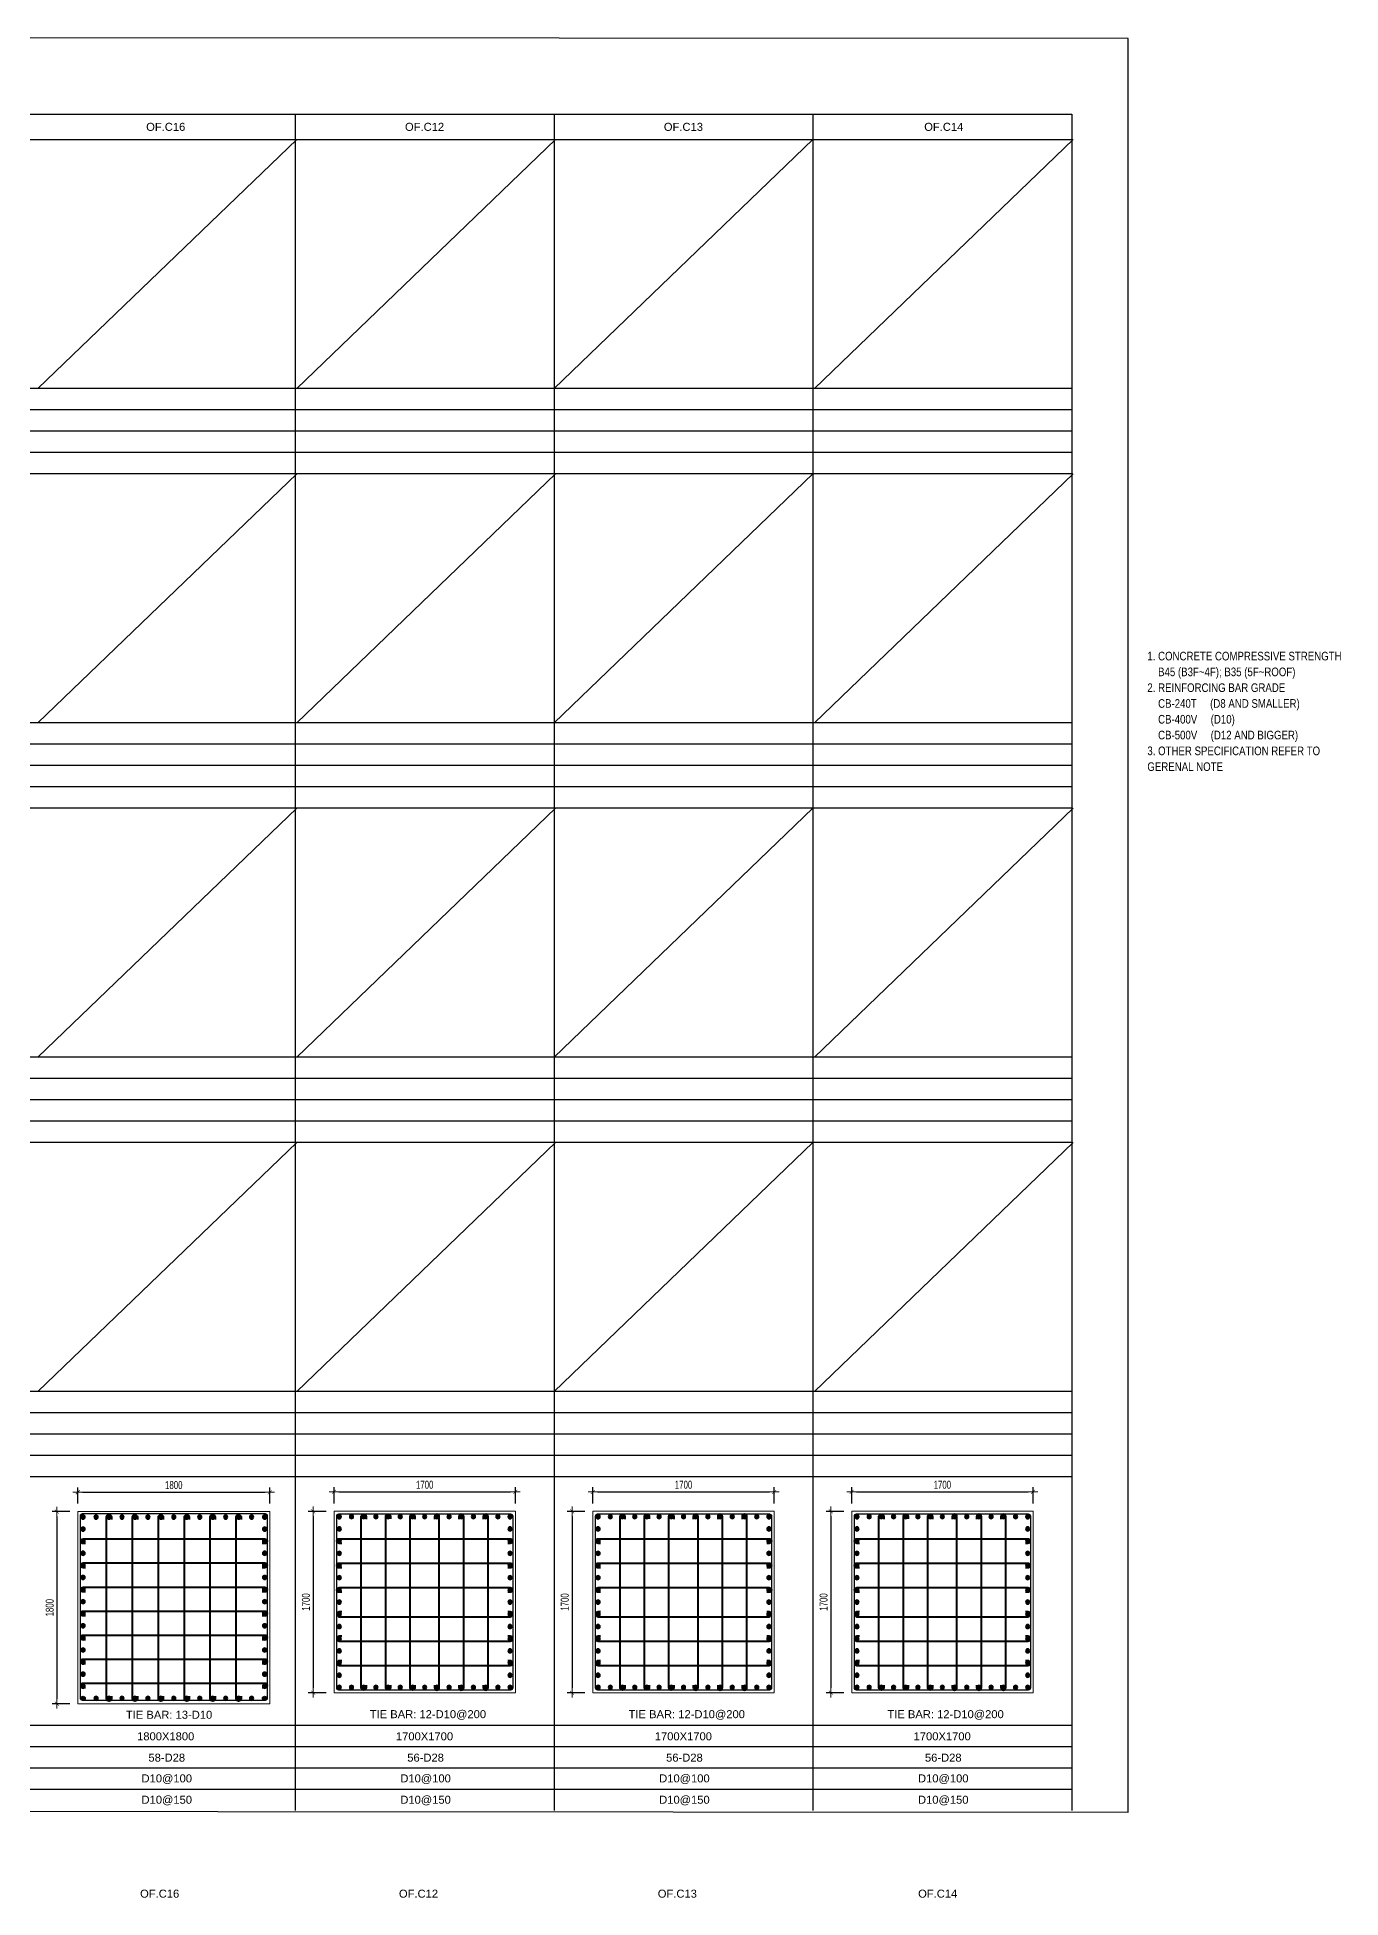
# Model space of a CAD drawing. Header units: millimetres. Extents: x 49323 to 406889, y -6102 to 181761.
# Drawn here: x 368123 to 380342, y 48866 to 66303 of the extents above; entities that cross this region are included whole.
import ezdxf
from ezdxf.enums import TextEntityAlignment as Align

# ---------------------------------------------------------------- set-up
doc = ezdxf.new("R2010")
doc.units = ezdxf.units.MM
doc.linetypes.add('CENTER2', pattern=[1.125, 0.75, -0.125, 0.125, -0.125])
doc.layers.get('Defpoints').update_dxf_attribs({"color": 151, "lineweight": 9})
for name, color, linetype in [('2', 2, 'Continuous'), ('A-ANNO-LEAD', 4, 'Continuous'), ('CEN', 1, 'CENTER2'), ('STL', 3, 'Continuous'), ('TIT1', 3, 'Continuous')]:
    doc.layers.add(name, color=color, linetype=linetype)
for name, color, linetype, lineweight in [('NDC_S_CONTINUOUS', 3, 'Continuous', 20), ('NDC_S_DIM', 1, 'Continuous', 15), ('NDC_S_STIRRUP', 4, 'Continuous', 40)]:
    doc.layers.add(name, color=color, linetype=linetype, lineweight=lineweight)
doc.styles.add('ARIAL', font='arial.ttf', dxfattribs={"width": 0.8})
doc.styles.add('NDC_ARIAL', font='arial.ttf', dxfattribs={"width": 0.85})
doc.styles.add('NDC_DIM', font='', dxfattribs={"width": 0.75})
doc.styles.get('NDC_DIM').set_extended_font_data('Dotum')
doc.dimstyles.new('NDC_dim_30', dxfattribs={"dimscale": 30, "dimtxt": 2.5, "dimasz": 1.5, "dimexe": 1.5, "dimexo": 2.5, "dimgap": 1, "dimtad": 1, "dimdec": 0, "dimzin": 0, "dimdsep": 46, "dimtxsty": 'NDC_DIM', "dimblk": 'DIMMARK', "dimcen": 0.09, "dimdle": 1.2, "dimclrd": 1, "dimclre": 1, "dimclrt": 3, "dimadec": 0, "dimazin": 0, "dimtfac": 1, "dimtdec": 0, "dimtix": 1, "dimtofl": 0, "dimtmove": 0, "dimatfit": 3, "dimfxl": 8, "dimfxlon": 1, "dimtolj": 1, "dimtzin": 0, "dimarcsym": 0})

# ---------------------------------------------------------------- blocks, each defined once
blk = doc.blocks.new('GN')
at = {"layer": 'TIT1', "insert": (0, 0), "char_height": 81, "width": 1996.3, "attachment_point": 1, "line_spacing_factor": 1.096296, "style": 'ARIAL'}
blk.add_mtext('\\A1;1. CONCRETE COMPRESSIVE STRENGTH\\P    B45 (B3F~4F); B35 (5F~ROOF)\\P2. REINFORCING BAR GRADE\\P    CB-240T     (D8 AND SMALLER)\\P    CB-400V     (D10)\\P    CB-500V     (D12 AND BIGGER)\\P3. OTHER SPECIFICATION REFER TO GERENAL NOTE ', dxfattribs=at)
blk = doc.blocks.new('8')
at = {"layer": '2'}
blk.add_hatch(color=256, dxfattribs=at).paths.add_polyline_path([(20, 0, 0.386127), (2, 20), (-2, 20, 0.386127), (-20, 0, 1)])
blk.add_circle((0, 0), 20, dxfattribs=at)
blk = doc.blocks.new('5')
at = {"layer": 'CEN', "rotation": 180}
blk.add_blockref('8', (0, 0), dxfattribs=at)
blk = doc.blocks.new('*U1934')
at = {"layer": 'STL', "xscale": -1, "rotation": 270}
blk.add_blockref('5', (0, 0), dxfattribs=at)
blk = doc.blocks.new('*U1935')
at = {"layer": 'NDC_S_DIM', "color": 0, "linetype": 'ByBlock', "lineweight": -2, "transparency": 16777216}
for p in [(299693, 70168), (299807, 70168), (299921, 70168), (300036, 70168), (300150, 70168), (300264, 70168), (300379, 70168), (300493, 70168), (300607, 70168), (300722, 70168), (300836, 70168), (300950, 70168), (301065, 70168), (301179, 70168), (301293, 70168)]:
    blk.add_blockref('*U1934', p, dxfattribs=at)
blk = doc.blocks.new('*U1949')
at = {"layer": 'STL', "xscale": -1, "rotation": 270}
blk.add_blockref('5', (0, 0), dxfattribs=at)
blk = doc.blocks.new('*U1950')
at = {"layer": 'NDC_S_DIM', "color": 0, "linetype": 'ByBlock', "lineweight": -2, "transparency": 16777216}
for p in [(299693, 70168), (299807, 70168), (299921, 70168), (300036, 70168), (300150, 70168), (300264, 70168), (300379, 70168), (300493, 70168), (300607, 70168), (300722, 70168), (300836, 70168), (300950, 70168), (301065, 70168), (301179, 70168), (301293, 70168)]:
    blk.add_blockref('*U1949', p, dxfattribs=at)
blk = doc.blocks.new('*U1951')
at = {"layer": 'STL', "xscale": -1, "rotation": 270}
blk.add_blockref('5', (0, 0), dxfattribs=at)
blk = doc.blocks.new('*U1952')
at = {"layer": 'NDC_S_DIM', "color": 0, "linetype": 'ByBlock', "lineweight": -2, "transparency": 16777216}
for p in [(299693, 70168), (299807, 70168), (299921, 70168), (300036, 70168), (300150, 70168), (300264, 70168), (300379, 70168), (300493, 70168), (300607, 70168), (300722, 70168), (300836, 70168), (300950, 70168), (301065, 70168), (301179, 70168), (301293, 70168)]:
    blk.add_blockref('*U1951', p, dxfattribs=at)
blk = doc.blocks.new('*U1932')
at = {"layer": 'STL', "xscale": -1, "rotation": 270}
blk.add_blockref('5', (0, 0), dxfattribs=at)
blk = doc.blocks.new('*U1933')
at = {"layer": 'NDC_S_DIM', "color": 0, "linetype": 'ByBlock', "lineweight": -2, "transparency": 16777216}
for p in [(299693, 70168), (299807, 70168), (299921, 70168), (300036, 70168), (300150, 70168), (300264, 70168), (300379, 70168), (300493, 70168), (300607, 70168), (300722, 70168), (300836, 70168), (300950, 70168), (301065, 70168), (301179, 70168), (301293, 70168)]:
    blk.add_blockref('*U1932', p, dxfattribs=at)
blk = doc.blocks.new('DIMMARK')
at = {"layer": 'NDC_S_DIM', "color": 1}
blk.add_line((-1.5, 0), (1, 0), dxfattribs=at)
at = {"layer": 'NDC_S_DIM', "color": 2, "const_width": 0.1}
blk.add_lwpolyline([(-0.42, -0.42), (0.42, 0.42)], dxfattribs=at)
blk = doc.blocks.new('*D1973')
at = {"layer": 'Defpoints', "color": 0, "ltscale": 40, "transparency": 16777216}
for p in [(370905, 52488), (370709, 50788), (370905, 50788)]:
    blk.add_point(p, dxfattribs=at)
at = {"layer": 'NDC_S_DIM', "color": 1, "lineweight": -2, "ltscale": 40, "transparency": 16777216}
for p, q in [((370830, 52488), (370664, 52488)), ((370709, 52443), (370709, 50833)), ((370830, 50788), (370664, 50788))]:
    blk.add_line(p, q, dxfattribs=at)
at = {"layer": 'NDC_S_DIM', "color": 1, "lineweight": -2, "ltscale": 40, "transparency": 16777216, "xscale": 45, "yscale": 45, "zscale": 45}
for p, rotation in [((370709, 52488), 90), ((370709, 50788), 270)]:
    blk.add_blockref('DIMMARK', p, dxfattribs=dict(at, rotation=rotation))
at = {"layer": 'NDC_S_DIM', "color": 3, "ltscale": 40, "transparency": 16777216, "insert": (370642, 51638), "char_height": 75, "attachment_point": 5, "rotation": 90, "style": 'NDC_DIM'}
blk.add_mtext('\\A1;1700', dxfattribs=at)
blk = doc.blocks.new('*D1974')
at = {"layer": 'Defpoints', "color": 0, "ltscale": 40, "transparency": 16777216}
for p in [(372605, 52670), (370905, 52488), (372605, 52488)]:
    blk.add_point(p, dxfattribs=at)
at = {"layer": 'NDC_S_DIM', "color": 1, "lineweight": -2, "ltscale": 40, "transparency": 16777216}
for p, q in [((370905, 52563), (370905, 52715)), ((370950, 52670), (372560, 52670)), ((372605, 52563), (372605, 52715))]:
    blk.add_line(p, q, dxfattribs=at)
at = {"layer": 'NDC_S_DIM', "color": 1, "lineweight": -2, "ltscale": 40, "transparency": 16777216, "xscale": 45, "yscale": 45, "zscale": 45, "rotation": 180}
blk.add_blockref('DIMMARK', (370905, 52670), dxfattribs=at)
at = {"layer": 'NDC_S_DIM', "color": 1, "lineweight": -2, "ltscale": 40, "transparency": 16777216, "xscale": 45, "yscale": 45, "zscale": 45}
blk.add_blockref('DIMMARK', (372605, 52670), dxfattribs=at)
at = {"layer": 'NDC_S_DIM', "color": 3, "ltscale": 40, "transparency": 16777216, "insert": (371755, 52737), "char_height": 75, "attachment_point": 5, "style": 'NDC_DIM'}
blk.add_mtext('\\A1;1700', dxfattribs=at)
blk = doc.blocks.new('*U1953')
at = {"layer": 'STL', "xscale": -1, "rotation": 270}
blk.add_blockref('5', (0, 0), dxfattribs=at)
blk = doc.blocks.new('*U1954')
at = {"layer": 'NDC_S_DIM', "color": 0, "linetype": 'ByBlock', "lineweight": -2, "transparency": 16777216}
for p in [(299693, 70168), (299807, 70168), (299921, 70168), (300036, 70168), (300150, 70168), (300264, 70168), (300379, 70168), (300493, 70168), (300607, 70168), (300722, 70168), (300836, 70168), (300950, 70168), (301065, 70168), (301179, 70168), (301293, 70168)]:
    blk.add_blockref('*U1953', p, dxfattribs=at)
blk = doc.blocks.new('*U1955')
at = {"layer": 'STL', "xscale": -1, "rotation": 270}
blk.add_blockref('5', (0, 0), dxfattribs=at)
blk = doc.blocks.new('*U1956')
at = {"layer": 'NDC_S_DIM', "color": 0, "linetype": 'ByBlock', "lineweight": -2, "transparency": 16777216}
for p in [(299693, 70168), (299807, 70168), (299921, 70168), (300036, 70168), (300150, 70168), (300264, 70168), (300379, 70168), (300493, 70168), (300607, 70168), (300722, 70168), (300836, 70168), (300950, 70168), (301065, 70168), (301179, 70168), (301293, 70168)]:
    blk.add_blockref('*U1955', p, dxfattribs=at)
blk = doc.blocks.new('*U1957')
at = {"layer": 'STL', "xscale": -1, "rotation": 270}
blk.add_blockref('5', (0, 0), dxfattribs=at)
blk = doc.blocks.new('*U1958')
at = {"layer": 'NDC_S_DIM', "color": 0, "linetype": 'ByBlock', "lineweight": -2, "transparency": 16777216}
for p in [(299693, 70168), (299807, 70168), (299921, 70168), (300036, 70168), (300150, 70168), (300264, 70168), (300379, 70168), (300493, 70168), (300607, 70168), (300722, 70168), (300836, 70168), (300950, 70168), (301065, 70168), (301179, 70168), (301293, 70168)]:
    blk.add_blockref('*U1957', p, dxfattribs=at)
blk = doc.blocks.new('*U1959')
at = {"layer": 'STL', "xscale": -1, "rotation": 270}
blk.add_blockref('5', (0, 0), dxfattribs=at)
blk = doc.blocks.new('*U1960')
at = {"layer": 'NDC_S_DIM', "color": 0, "linetype": 'ByBlock', "lineweight": -2, "transparency": 16777216}
for p in [(299693, 70168), (299807, 70168), (299921, 70168), (300036, 70168), (300150, 70168), (300264, 70168), (300379, 70168), (300493, 70168), (300607, 70168), (300722, 70168), (300836, 70168), (300950, 70168), (301065, 70168), (301179, 70168), (301293, 70168)]:
    blk.add_blockref('*U1959', p, dxfattribs=at)
blk = doc.blocks.new('*D1975')
at = {"layer": 'Defpoints', "color": 0, "ltscale": 40, "transparency": 16777216}
for p in [(373331, 52488), (373136, 50788), (373331, 50788)]:
    blk.add_point(p, dxfattribs=at)
at = {"layer": 'NDC_S_DIM', "color": 1, "lineweight": -2, "ltscale": 40, "transparency": 16777216}
for p, q in [((373256, 52488), (373091, 52488)), ((373136, 52443), (373136, 50833)), ((373256, 50788), (373091, 50788))]:
    blk.add_line(p, q, dxfattribs=at)
at = {"layer": 'NDC_S_DIM', "color": 1, "lineweight": -2, "ltscale": 40, "transparency": 16777216, "xscale": 45, "yscale": 45, "zscale": 45}
for p, rotation in [((373136, 52488), 90), ((373136, 50788), 270)]:
    blk.add_blockref('DIMMARK', p, dxfattribs=dict(at, rotation=rotation))
at = {"layer": 'NDC_S_DIM', "color": 3, "ltscale": 40, "transparency": 16777216, "insert": (373068, 51638), "char_height": 75, "attachment_point": 5, "rotation": 90, "style": 'NDC_DIM'}
blk.add_mtext('\\A1;1700', dxfattribs=at)
blk = doc.blocks.new('*D1976')
at = {"layer": 'Defpoints', "color": 0, "ltscale": 40, "transparency": 16777216}
for p in [(375031, 52670), (373331, 52488), (375031, 52488)]:
    blk.add_point(p, dxfattribs=at)
at = {"layer": 'NDC_S_DIM', "color": 1, "lineweight": -2, "ltscale": 40, "transparency": 16777216}
for p, q in [((373331, 52563), (373331, 52715)), ((373376, 52670), (374986, 52670)), ((375031, 52563), (375031, 52715))]:
    blk.add_line(p, q, dxfattribs=at)
at = {"layer": 'NDC_S_DIM', "color": 1, "lineweight": -2, "ltscale": 40, "transparency": 16777216, "xscale": 45, "yscale": 45, "zscale": 45, "rotation": 180}
blk.add_blockref('DIMMARK', (373331, 52670), dxfattribs=at)
at = {"layer": 'NDC_S_DIM', "color": 1, "lineweight": -2, "ltscale": 40, "transparency": 16777216, "xscale": 45, "yscale": 45, "zscale": 45}
blk.add_blockref('DIMMARK', (375031, 52670), dxfattribs=at)
at = {"layer": 'NDC_S_DIM', "color": 3, "ltscale": 40, "transparency": 16777216, "insert": (374181, 52737), "char_height": 75, "attachment_point": 5, "style": 'NDC_DIM'}
blk.add_mtext('\\A1;1700', dxfattribs=at)
blk = doc.blocks.new('*U1961')
at = {"layer": 'STL', "xscale": -1, "rotation": 270}
blk.add_blockref('5', (0, 0), dxfattribs=at)
blk = doc.blocks.new('*U1962')
at = {"layer": 'NDC_S_DIM', "color": 0, "linetype": 'ByBlock', "lineweight": -2, "transparency": 16777216}
for p in [(299693, 70168), (299807, 70168), (299921, 70168), (300036, 70168), (300150, 70168), (300264, 70168), (300379, 70168), (300493, 70168), (300607, 70168), (300722, 70168), (300836, 70168), (300950, 70168), (301065, 70168), (301179, 70168), (301293, 70168)]:
    blk.add_blockref('*U1961', p, dxfattribs=at)
blk = doc.blocks.new('*U1963')
at = {"layer": 'STL', "xscale": -1, "rotation": 270}
blk.add_blockref('5', (0, 0), dxfattribs=at)
blk = doc.blocks.new('*U1964')
at = {"layer": 'NDC_S_DIM', "color": 0, "linetype": 'ByBlock', "lineweight": -2, "transparency": 16777216}
for p in [(299693, 70168), (299807, 70168), (299921, 70168), (300036, 70168), (300150, 70168), (300264, 70168), (300379, 70168), (300493, 70168), (300607, 70168), (300722, 70168), (300836, 70168), (300950, 70168), (301065, 70168), (301179, 70168), (301293, 70168)]:
    blk.add_blockref('*U1963', p, dxfattribs=at)
blk = doc.blocks.new('*U1965')
at = {"layer": 'STL', "xscale": -1, "rotation": 270}
blk.add_blockref('5', (0, 0), dxfattribs=at)
blk = doc.blocks.new('*U1966')
at = {"layer": 'NDC_S_DIM', "color": 0, "linetype": 'ByBlock', "lineweight": -2, "transparency": 16777216}
for p in [(299693, 70168), (299807, 70168), (299921, 70168), (300036, 70168), (300150, 70168), (300264, 70168), (300379, 70168), (300493, 70168), (300607, 70168), (300722, 70168), (300836, 70168), (300950, 70168), (301065, 70168), (301179, 70168), (301293, 70168)]:
    blk.add_blockref('*U1965', p, dxfattribs=at)
blk = doc.blocks.new('*U1967')
at = {"layer": 'STL', "xscale": -1, "rotation": 270}
blk.add_blockref('5', (0, 0), dxfattribs=at)
blk = doc.blocks.new('*U1968')
at = {"layer": 'NDC_S_DIM', "color": 0, "linetype": 'ByBlock', "lineweight": -2, "transparency": 16777216}
for p in [(299693, 70168), (299807, 70168), (299921, 70168), (300036, 70168), (300150, 70168), (300264, 70168), (300379, 70168), (300493, 70168), (300607, 70168), (300722, 70168), (300836, 70168), (300950, 70168), (301065, 70168), (301179, 70168), (301293, 70168)]:
    blk.add_blockref('*U1967', p, dxfattribs=at)
blk = doc.blocks.new('*D1977')
at = {"layer": 'Defpoints', "color": 0, "ltscale": 40, "transparency": 16777216}
for p in [(377457, 52670), (375757, 52488), (377457, 52488)]:
    blk.add_point(p, dxfattribs=at)
at = {"layer": 'NDC_S_DIM', "color": 1, "lineweight": -2, "ltscale": 40, "transparency": 16777216}
for p, q in [((375757, 52563), (375757, 52715)), ((375802, 52670), (377412, 52670)), ((377457, 52563), (377457, 52715))]:
    blk.add_line(p, q, dxfattribs=at)
at = {"layer": 'NDC_S_DIM', "color": 1, "lineweight": -2, "ltscale": 40, "transparency": 16777216, "xscale": 45, "yscale": 45, "zscale": 45, "rotation": 180}
blk.add_blockref('DIMMARK', (375757, 52670), dxfattribs=at)
at = {"layer": 'NDC_S_DIM', "color": 1, "lineweight": -2, "ltscale": 40, "transparency": 16777216, "xscale": 45, "yscale": 45, "zscale": 45}
blk.add_blockref('DIMMARK', (377457, 52670), dxfattribs=at)
at = {"layer": 'NDC_S_DIM', "color": 3, "ltscale": 40, "transparency": 16777216, "insert": (376607, 52737), "char_height": 75, "attachment_point": 5, "style": 'NDC_DIM'}
blk.add_mtext('\\A1;1700', dxfattribs=at)
blk = doc.blocks.new('*D1978')
at = {"layer": 'Defpoints', "color": 0, "ltscale": 40, "transparency": 16777216}
for p in [(375757, 52488), (375562, 50788), (375757, 50788)]:
    blk.add_point(p, dxfattribs=at)
at = {"layer": 'NDC_S_DIM', "color": 1, "lineweight": -2, "ltscale": 40, "transparency": 16777216}
for p, q in [((375682, 52488), (375517, 52488)), ((375562, 52443), (375562, 50833)), ((375682, 50788), (375517, 50788))]:
    blk.add_line(p, q, dxfattribs=at)
at = {"layer": 'NDC_S_DIM', "color": 1, "lineweight": -2, "ltscale": 40, "transparency": 16777216, "xscale": 45, "yscale": 45, "zscale": 45}
for p, rotation in [((375562, 52488), 90), ((375562, 50788), 270)]:
    blk.add_blockref('DIMMARK', p, dxfattribs=dict(at, rotation=rotation))
at = {"layer": 'NDC_S_DIM', "color": 3, "ltscale": 40, "transparency": 16777216, "insert": (375494, 51638), "char_height": 75, "attachment_point": 5, "rotation": 90, "style": 'NDC_DIM'}
blk.add_mtext('\\A1;1700', dxfattribs=at)
blk = doc.blocks.new('*D2138')
at = {"layer": 'Defpoints', "color": 0, "ltscale": 40, "transparency": 16777216}
for p in [(370303, 52667), (368503, 52485), (370303, 52485)]:
    blk.add_point(p, dxfattribs=at)
at = {"layer": 'NDC_S_DIM', "color": 1, "lineweight": -2, "ltscale": 40, "transparency": 16777216}
for p, q in [((368503, 52560), (368503, 52712)), ((368548, 52667), (370258, 52667)), ((370303, 52560), (370303, 52712))]:
    blk.add_line(p, q, dxfattribs=at)
at = {"layer": 'NDC_S_DIM', "color": 1, "lineweight": -2, "ltscale": 40, "transparency": 16777216, "xscale": 45, "yscale": 45, "zscale": 45, "rotation": 180}
blk.add_blockref('DIMMARK', (368503, 52667), dxfattribs=at)
at = {"layer": 'NDC_S_DIM', "color": 1, "lineweight": -2, "ltscale": 40, "transparency": 16777216, "xscale": 45, "yscale": 45, "zscale": 45}
blk.add_blockref('DIMMARK', (370303, 52667), dxfattribs=at)
at = {"layer": 'NDC_S_DIM', "color": 3, "ltscale": 40, "transparency": 16777216, "insert": (369403, 52734), "char_height": 75, "attachment_point": 5, "style": 'NDC_DIM'}
blk.add_mtext('\\A1;1800', dxfattribs=at)
blk = doc.blocks.new('*D2139')
at = {"layer": 'Defpoints', "color": 0, "ltscale": 40, "transparency": 16777216}
for p in [(368503, 52485), (368308, 50685), (368503, 50685)]:
    blk.add_point(p, dxfattribs=at)
at = {"layer": 'NDC_S_DIM', "color": 1, "lineweight": -2, "ltscale": 40, "transparency": 16777216}
for p, q in [((368428, 52485), (368263, 52485)), ((368308, 52440), (368308, 50730)), ((368428, 50685), (368263, 50685))]:
    blk.add_line(p, q, dxfattribs=at)
at = {"layer": 'NDC_S_DIM', "color": 1, "lineweight": -2, "ltscale": 40, "transparency": 16777216, "xscale": 45, "yscale": 45, "zscale": 45}
for p, rotation in [((368308, 52485), 90), ((368308, 50685), 270)]:
    blk.add_blockref('DIMMARK', p, dxfattribs=dict(at, rotation=rotation))
at = {"layer": 'NDC_S_DIM', "color": 3, "ltscale": 40, "transparency": 16777216, "insert": (368240, 51585), "char_height": 75, "attachment_point": 5, "rotation": 90, "style": 'NDC_DIM'}
blk.add_mtext('\\A1;1800', dxfattribs=at)

msp = doc.modelspace()

# ---------------------------------------------------------------- linework, layer by layer
at = {"layer": 'A-ANNO-LEAD'}
msp.add_lwpolyline([(357013.7, 49683.4), (378348.7, 49670.2), (378348.7, 66290.2), (357013.7, 66303.4)], close=True, dxfattribs=at)
at = {"layer": 'NDC_S_CONTINUOUS', "ltscale": 70}
for points in [[(372604.8, 52488.3), (372604.8, 50788.3), (370904.8, 50788.3), (370904.8, 52488.3), (372604.8, 52488.3)], [(375030.9, 52488.3), (375030.9, 50788.3), (373330.9, 50788.3), (373330.9, 52488.3), (375030.9, 52488.3)], [(377457, 52488.3), (377457, 50788.3), (375757, 50788.3), (375757, 52488.3), (377457, 52488.3)], [(370303.4, 52485.1), (370303.4, 50685.1), (368503.4, 50685.1), (368503.4, 52485.1), (370303.4, 52485.1)]]:
    msp.add_lwpolyline(points, dxfattribs=at)
at = {"layer": 'NDC_S_STIRRUP', "lineweight": -2, "ltscale": 1000}
for points in [[(370278.4, 52446.5), (370278.4, 50736.5, -0.4142136), (370258.4, 50716.5), (368548.4, 50716.5, -0.4142136), (368528.4, 50736.5), (368528.4, 52446.5, -0.4142136), (368548.4, 52466.5), (370258.4, 52466.5, -0.4142136)], [(372579.8, 52443.3), (372579.8, 50833.3, -0.4142136), (372559.8, 50813.3), (370949.8, 50813.3, -0.4142136), (370929.8, 50833.3), (370929.8, 52443.3, -0.4142136), (370949.8, 52463.3), (372559.8, 52463.3, -0.4142136)], [(375005.9, 52443.3), (375005.9, 50833.3, -0.4142136), (374985.9, 50813.3), (373375.9, 50813.3, -0.4142136), (373355.9, 50833.3), (373355.9, 52443.3, -0.4142136), (373375.9, 52463.3), (374985.9, 52463.3, -0.4142136)], [(377432, 52443.3), (377432, 50833.3, -0.4142136), (377412, 50813.3), (375802, 50813.3, -0.4142136), (375782, 50833.3), (375782, 52443.3, -0.4142136), (375802, 52463.3), (377412, 52463.3, -0.4142136)]]:
    msp.add_lwpolyline(points, format="xyb", close=True, dxfattribs=at)
at = {"layer": 'NDC_S_STIRRUP'}
for points in [[(368818.6, 50754.7), (368818.6, 50732.6, -1), (368773.5, 50732.6), (368773.5, 52434.6, -1), (368818.6, 52434.6), (368818.6, 52412.4)], [(369061.5, 50754.7), (369061.5, 50732.6, -1), (369016.5, 50732.6), (369016.5, 52434.6, -1), (369061.5, 52434.6), (369061.5, 52412.4)], [(369304.4, 50754.7), (369304.4, 50732.6, -1), (369259.4, 50732.6), (369259.4, 52434.6, -1), (369304.4, 52434.6), (369304.4, 52412.4)], [(369547.3, 50754.7), (369547.3, 50732.6, -1), (369502.3, 50732.6), (369502.3, 52434.6, -1), (369547.3, 52434.6), (369547.3, 52412.4)], [(369790.3, 50754.7), (369790.3, 50732.6, -1), (369745.2, 50732.6), (369745.2, 52434.6, -1), (369790.3, 52434.6), (369790.3, 52412.4)], [(370033.2, 50754.7), (370033.2, 50732.6, -1), (369988.2, 50732.6), (369988.2, 52434.6, -1), (370033.2, 52434.6), (370033.2, 52412.4)], [(371205.7, 50858), (371205.7, 50835.8, -1), (371160.7, 50835.8), (371160.7, 52437.8, -1), (371205.7, 52437.8), (371205.7, 52415.7)], [(371434.4, 50859.5), (371434.4, 50837.3, -1), (371389.3, 50837.3), (371389.3, 52439.3, -1), (371434.4, 52439.3), (371434.4, 52417.2)], [(371663, 50858), (371663, 50835.8, -1), (371618, 50835.8), (371618, 52437.8, -1), (371663, 52437.8), (371663, 52415.7)], [(371846.6, 50858), (371846.6, 50835.8, 1), (371891.6, 50835.8), (371891.6, 52437.8, 1), (371846.6, 52437.8), (371846.6, 52415.7)], [(372075.2, 50858), (372075.2, 50835.8, 1), (372120.3, 50835.8), (372120.3, 52437.8, 1), (372075.2, 52437.8), (372075.2, 52415.7)], [(372303.9, 50858), (372303.9, 50835.8, 1), (372348.9, 50835.8), (372348.9, 52437.8, 1), (372303.9, 52437.8), (372303.9, 52415.7)], [(373631.8, 50858), (373631.8, 50835.8, -1), (373586.8, 50835.8), (373586.8, 52437.8, -1), (373631.8, 52437.8), (373631.8, 52415.7)], [(373860.4, 50859.5), (373860.4, 50837.3, -1), (373815.4, 50837.3), (373815.4, 52439.3, -1), (373860.4, 52439.3), (373860.4, 52417.2)], [(374089.1, 50858), (374089.1, 50835.8, -1), (374044.1, 50835.8), (374044.1, 52437.8, -1), (374089.1, 52437.8), (374089.1, 52415.7)], [(374272.7, 50858), (374272.7, 50835.8, 1), (374317.7, 50835.8), (374317.7, 52437.8, 1), (374272.7, 52437.8), (374272.7, 52415.7)], [(374501.3, 50858), (374501.3, 50835.8, 1), (374546.4, 50835.8), (374546.4, 52437.8, 1), (374501.3, 52437.8), (374501.3, 52415.7)], [(374730, 50858), (374730, 50835.8, 1), (374775, 50835.8), (374775, 52437.8, 1), (374730, 52437.8), (374730, 52415.7)], [(376057.9, 50858), (376057.9, 50835.8, -1), (376012.9, 50835.8), (376012.9, 52437.8, -1), (376057.9, 52437.8), (376057.9, 52415.7)], [(376286.5, 50859.5), (376286.5, 50837.3, -1), (376241.5, 50837.3), (376241.5, 52439.3, -1), (376286.5, 52439.3), (376286.5, 52417.2)], [(376515.2, 50858), (376515.2, 50835.8, -1), (376470.2, 50835.8), (376470.2, 52437.8, -1), (376515.2, 52437.8), (376515.2, 52415.7)], [(376698.8, 50858), (376698.8, 50835.8, 1), (376743.8, 50835.8), (376743.8, 52437.8, 1), (376698.8, 52437.8), (376698.8, 52415.7)], [(376927.4, 50858), (376927.4, 50835.8, 1), (376972.5, 50835.8), (376972.5, 52437.8, 1), (376927.4, 52437.8), (376927.4, 52415.7)], [(377156.1, 50858), (377156.1, 50835.8, 1), (377201.1, 50835.8), (377201.1, 52437.8, 1), (377156.1, 52437.8), (377156.1, 52415.7)], [(368575.3, 52185.5), (368553.1, 52185.5, -1), (368553.1, 52230.5), (370255.2, 52230.5, -1), (370255.2, 52185.5), (370233, 52185.5)], [(370976.7, 52186.7), (370954.6, 52186.7, -1), (370954.6, 52231.7), (372556.6, 52231.7, -1), (372556.6, 52186.7), (372534.5, 52186.7)], [(373402.8, 52186.7), (373380.7, 52186.7, -1), (373380.7, 52231.7), (374982.7, 52231.7, -1), (374982.7, 52186.7), (374960.6, 52186.7)], [(375828.9, 52186.7), (375806.8, 52186.7, -1), (375806.8, 52231.7), (377408.8, 52231.7, -1), (377408.8, 52186.7), (377386.7, 52186.7)], [(368575.3, 51959), (368553.1, 51959, -1), (368553.1, 52004), (370255.2, 52004, -1), (370255.2, 51959), (370233, 51959)], [(370976.7, 51958), (370954.6, 51958, -1), (370954.6, 52003.1), (372556.6, 52003.1, -1), (372556.6, 51958), (372534.5, 51958)], [(373402.8, 51958), (373380.7, 51958, -1), (373380.7, 52003.1), (374982.7, 52003.1, -1), (374982.7, 51958), (374960.6, 51958)], [(375828.9, 51958), (375806.8, 51958, -1), (375806.8, 52003.1), (377408.8, 52003.1, -1), (377408.8, 51958), (377386.7, 51958)], [(368575.3, 51732.5), (368553.1, 51732.5, -1), (368553.1, 51777.5), (370255.2, 51777.5, -1), (370255.2, 51732.5), (370233, 51732.5)], [(370976.7, 51729.4), (370954.6, 51729.4, -1), (370954.6, 51774.4), (372556.6, 51774.4, -1), (372556.6, 51729.4), (372534.5, 51729.4)], [(373402.8, 51729.4), (373380.7, 51729.4, -1), (373380.7, 51774.4), (374982.7, 51774.4, -1), (374982.7, 51729.4), (374960.6, 51729.4)], [(375828.9, 51729.4), (375806.8, 51729.4, -1), (375806.8, 51774.4), (377408.8, 51774.4, -1), (377408.8, 51729.4), (377386.7, 51729.4)], [(368575.3, 51507.8), (368553.1, 51507.8, -1), (368553.1, 51552.8), (370255.2, 51552.8, -1), (370255.2, 51507.8), (370233, 51507.8)], [(370976.7, 51545.8), (370954.6, 51545.8, 1), (370954.6, 51500.8), (372556.6, 51500.8, 1), (372556.6, 51545.8), (372534.5, 51545.8)], [(373402.8, 51545.8), (373380.7, 51545.8, 1), (373380.7, 51500.8), (374982.7, 51500.8, 1), (374982.7, 51545.8), (374960.6, 51545.8)], [(375828.9, 51545.8), (375806.8, 51545.8, 1), (375806.8, 51500.8), (377408.8, 51500.8, 1), (377408.8, 51545.8), (377386.7, 51545.8)], [(368575.3, 51283.1), (368553.1, 51283.1, -1), (368553.1, 51328.1), (370255.2, 51328.1, -1), (370255.2, 51283.1), (370233, 51283.1)], [(370976.7, 51317.2), (370954.6, 51317.2, 1), (370954.6, 51272.1), (372556.6, 51272.1, 1), (372556.6, 51317.2), (372534.5, 51317.2)], [(373402.8, 51317.2), (373380.7, 51317.2, 1), (373380.7, 51272.1), (374982.7, 51272.1, 1), (374982.7, 51317.2), (374960.6, 51317.2)], [(375828.9, 51317.2), (375806.8, 51317.2, 1), (375806.8, 51272.1), (377408.8, 51272.1, 1), (377408.8, 51317.2), (377386.7, 51317.2)], [(368575.3, 51058.4), (368553.1, 51058.4, -1), (368553.1, 51103.5), (370255.2, 51103.5, -1), (370255.2, 51058.4), (370233, 51058.4)], [(370976.7, 51088.5), (370954.6, 51088.5, 1), (370954.6, 51043.5), (372556.6, 51043.5, 1), (372556.6, 51088.5), (372534.5, 51088.5)], [(373402.8, 51088.5), (373380.7, 51088.5, 1), (373380.7, 51043.5), (374982.7, 51043.5, 1), (374982.7, 51088.5), (374960.6, 51088.5)], [(375828.9, 51088.5), (375806.8, 51088.5, 1), (375806.8, 51043.5), (377408.8, 51043.5, 1), (377408.8, 51088.5), (377386.7, 51088.5)], [(368575.3, 50833.8), (368553.1, 50833.8, -1), (368553.1, 50878.8), (370255.2, 50878.8, -1), (370255.2, 50833.8), (370233, 50833.8)]]:
    msp.add_lwpolyline(points, format="xyb", dxfattribs=at)
at = {"layer": 'TIT1', "color": 2}
msp.add_line((363777.7, 65583.4), (377820, 65583.4), dxfattribs=at)
at = {"layer": 'TIT1'}
for p, q in [((370541.7, 65583.4), (370541.7, 49683.4)), ((372967.8, 65583.4), (372967.8, 49683.4)), ((372967.8, 65583.4), (372967.8, 49683.4)), ((375393.9, 65583.4), (375393.9, 49683.4)), ((375393.9, 65583.4), (375393.9, 49683.4)), ((377820, 65583.4), (377820, 49683.4)), ((363777.7, 65343.4), (377820, 65343.4)), ((377820, 62210.7), (363777.7, 62210.7)), ((377820, 59078), (363777.7, 59078)), ((377820, 55945.3), (363777.7, 55945.3)), ((377820, 52812.6), (363777.7, 52812.6))]:
    msp.add_line(p, q, dxfattribs=at)
at = {"layer": 'TIT1', "color": 8}
for p, q in [((377820, 63010.7), (364405.6, 63010.7)), ((377820, 62810.7), (364405.6, 62810.7)), ((377820, 62610.7), (364405.6, 62610.7)), ((377820, 62410.7), (364405.6, 62410.7)), ((377820, 59878), (364405.6, 59878)), ((377820, 59678), (364405.6, 59678)), ((377820, 59478), (364405.6, 59478)), ((377820, 59278), (364834.8, 59278)), ((377820, 56745.3), (364405.6, 56745.3)), ((377820, 56545.3), (364405.6, 56545.3)), ((377820, 56345.3), (364405.6, 56345.3)), ((377820, 56145.3), (364834.8, 56145.3)), ((377820, 53612.6), (364405.6, 53612.6)), ((377820, 53412.6), (364405.6, 53412.6)), ((377820, 53212.6), (364405.6, 53212.6)), ((377820, 53012.6), (364834.8, 53012.6)), ((377820, 50479.9), (364405.6, 50479.9)), ((377820, 50279.9), (364405.6, 50279.9)), ((377820, 50079.9), (364405.6, 50079.9)), ((377820, 49879.9), (364834.8, 49879.9))]:
    msp.add_line(p, q, dxfattribs=at)
for points in [[(370556.1, 65343.4), (368130, 63010.7)], [(372982.2, 65343.4), (370556.1, 63010.7)], [(375393.9, 65343.4), (372967.8, 63010.7)], [(377834.4, 65343.4), (375408.3, 63010.7)], [(370556.1, 62210.7), (368130, 59878)], [(372982.2, 62210.7), (370556.1, 59878)], [(375393.9, 62210.7), (372967.8, 59878)], [(377834.4, 62210.7), (375408.3, 59878)], [(370556.1, 59078), (368130, 56745.3)], [(372982.2, 59078), (370556.1, 56745.3)], [(375393.9, 59078), (372967.8, 56745.3)], [(377834.4, 59078), (375408.3, 56745.3)], [(370556.1, 55945.3), (368130, 53612.6)], [(372982.2, 55945.3), (370556.1, 53612.6)], [(375393.9, 55945.3), (372967.8, 53612.6)], [(377834.4, 55945.3), (375408.3, 53612.6)]]:
    msp.add_lwpolyline(points, dxfattribs=at)

# ---------------------------------------------------------------- block references
at = {"layer": 'NDC_S_DIM'}
for name, p in [('GN', (378528.4, 60543.9)), ('*U1935', (71261.8, -17729.8)), ('*U1954', (73687.9, -17729.8)), ('*U1962', (76114, -17729.8)), ('*U1950', (71261.8, -19330.2)), ('*U1956', (73687.9, -19330.2)), ('*U1964', (76114, -19330.2))]:
    msp.add_blockref(name, p, dxfattribs=at)
at = {"layer": 'NDC_S_DIM', "rotation": 90}
for name, p in [('*U1952', (441122.2, -248855.4)), ('*U1933', (442722.6, -248855.4)), ('*U1958', (443548.3, -248855.4)), ('*U1960', (445148.7, -248855.4)), ('*U1966', (445974.4, -248855.4)), ('*U1968', (447574.8, -248855.4))]:
    msp.add_blockref(name, p, dxfattribs=at)
at = {"layer": 'STL', "xscale": -1, "rotation": 270}
for p in [(368553.1, 52434.6), (368553.1, 52321.3), (368674.6, 52434.6), (368796.1, 52434.6), (368917.5, 52434.6), (369039, 52434.6), (369160.4, 52434.6), (369281.9, 52434.6), (369403.4, 52434.6), (369524.8, 52434.6), (369646.3, 52434.6), (369767.7, 52434.6), (369889.2, 52434.6), (370010.7, 52434.6), (370132.1, 52434.6), (370253.6, 52434.6), (370253.6, 52321.3), (368553.1, 52208), (370253.6, 52208), (368553.1, 52094.8), (368553.1, 51981.5), (370253.6, 52094.8), (370253.6, 51981.5), (368553.1, 51868.2), (370253.6, 51868.2), (368553.1, 51755), (368553.1, 51641.7), (370253.6, 51755), (370253.6, 51641.7), (368553.1, 51528.4), (370253.6, 51528.4), (368553.1, 51415.2), (368553.1, 51301.9), (370253.6, 51415.2), (370253.6, 51301.9), (368553.1, 51188.6), (368553.1, 51075.4), (370253.6, 51188.6), (370253.6, 51075.4), (368553.1, 50962.1), (370253.6, 50962.1), (368553.1, 50848.8), (368674.6, 50735.6), (368796.1, 50735.6), (368917.5, 50735.6), (369039, 50735.6), (369160.4, 50735.6), (369281.9, 50735.6), (369403.4, 50735.6), (369524.8, 50735.6), (369646.3, 50735.6), (369767.7, 50735.6), (369889.2, 50735.6), (370010.7, 50735.6), (370132.1, 50735.6), (370253.6, 50848.8)]:
    msp.add_blockref('5', p, dxfattribs=at)
at = {"layer": 'STL', "rotation": 270}
for p in [(368553.1, 50735.6), (370253.6, 50735.6)]:
    msp.add_blockref('5', p, dxfattribs=at)

# ---------------------------------------------------------------- texts
at = {"layer": 'TIT1', "color": 2, "style": 'NDC_ARIAL'}
for s, p in [('OF.C16', (369327.7, 65463.4)), ('OF.C12', (371753.8, 65463.4)), ('OF.C13', (374179.9, 65463.4)), ('OF.C14', (376620.4, 65463.4)), ('OF.C16', (369270.7, 48904.9)), ('OF.C12', (371696.8, 48904.9)), ('OF.C13', (374122.9, 48904.9)), ('OF.C14', (376563.4, 48904.9))]:
    msp.add_text(s, height=75, dxfattribs=at).set_placement(p, align=Align.MIDDLE)
at = {"layer": 'TIT1', "style": 'NDC_ARIAL'}
for s, p in [('TIE BAR: 13-D10', (369359, 50581.6)), ('TIE BAR: 12-D10@200', (371785.1, 50581.6)), ('TIE BAR: 12-D10@200', (374211.2, 50581.6)), ('TIE BAR: 12-D10@200', (376637.3, 50581.6)), ('1800X1800', (369327.2, 50379.7)), ('1700X1700', (371753.3, 50379.7)), ('1700X1700', (374179.4, 50379.7)), ('1700X1700', (376605.4, 50379.7)), ('58-D28', (369337.2, 50179.7)), ('56-D28', (371763.3, 50179.7)), ('56-D28', (374189.4, 50179.7)), ('56-D28', (376615.5, 50179.7)), ('D10@100', (369337.2, 49979.7)), ('D10@100', (371763.3, 49979.7)), ('D10@100', (374189.4, 49979.7)), ('D10@100', (376615.5, 49979.7)), ('D10@150', (369337.2, 49779.7)), ('D10@150', (371763.3, 49779.7)), ('D10@150', (374189.4, 49779.7)), ('D10@150', (376615.5, 49779.7))]:
    msp.add_text(s, height=75, dxfattribs=at).set_placement(p, align=Align.MIDDLE)

# ---------------------------------------------------------------- dimensions: what is measured, and where the dimension line sits
at = {"layer": 'NDC_S_DIM', "ltscale": 40}
for base, p1, p2, picture, middle in [((370303.4, 52666.7), (368503.4, 52485.1), (370303.4, 52485.1), '*D2138', (369403.4, 52734.2)), ((372604.8, 52669.9), (370904.8, 52488.3), (372604.8, 52488.3), '*D1974', (371754.8, 52737.5)), ((375030.9, 52669.9), (373330.9, 52488.3), (375030.9, 52488.3), '*D1976', (374180.9, 52737.5)), ((377457, 52669.9), (375757, 52488.3), (377457, 52488.3), '*D1977', (376607, 52737.5))]:
    dim = msp.add_linear_dim(base=base, p1=p1, p2=p2, dimstyle='NDC_dim_30', dxfattribs=at)
    dim.commit()
    dim.dimension.update_dxf_attribs({"geometry": picture, "text_midpoint": middle})
for base, p1, p2, picture, middle in [((368308, 50685.1), (368503.4, 52485.1), (368503.4, 50685.1), '*D2139', (368240.4, 51585.1)), ((370709.4, 50788.3), (370904.8, 52488.3), (370904.8, 50788.3), '*D1973', (370641.9, 51638.3)), ((373135.5, 50788.3), (373330.9, 52488.3), (373330.9, 50788.3), '*D1975', (373068, 51638.3)), ((375561.6, 50788.3), (375757, 52488.3), (375757, 50788.3), '*D1978', (375494.1, 51638.3))]:
    dim = msp.add_linear_dim(base=base, p1=p1, p2=p2, angle=90, dimstyle='NDC_dim_30', dxfattribs=at)
    dim.commit()
    dim.dimension.update_dxf_attribs({"geometry": picture, "text_midpoint": middle})

doc.saveas('drawing.dxf')
